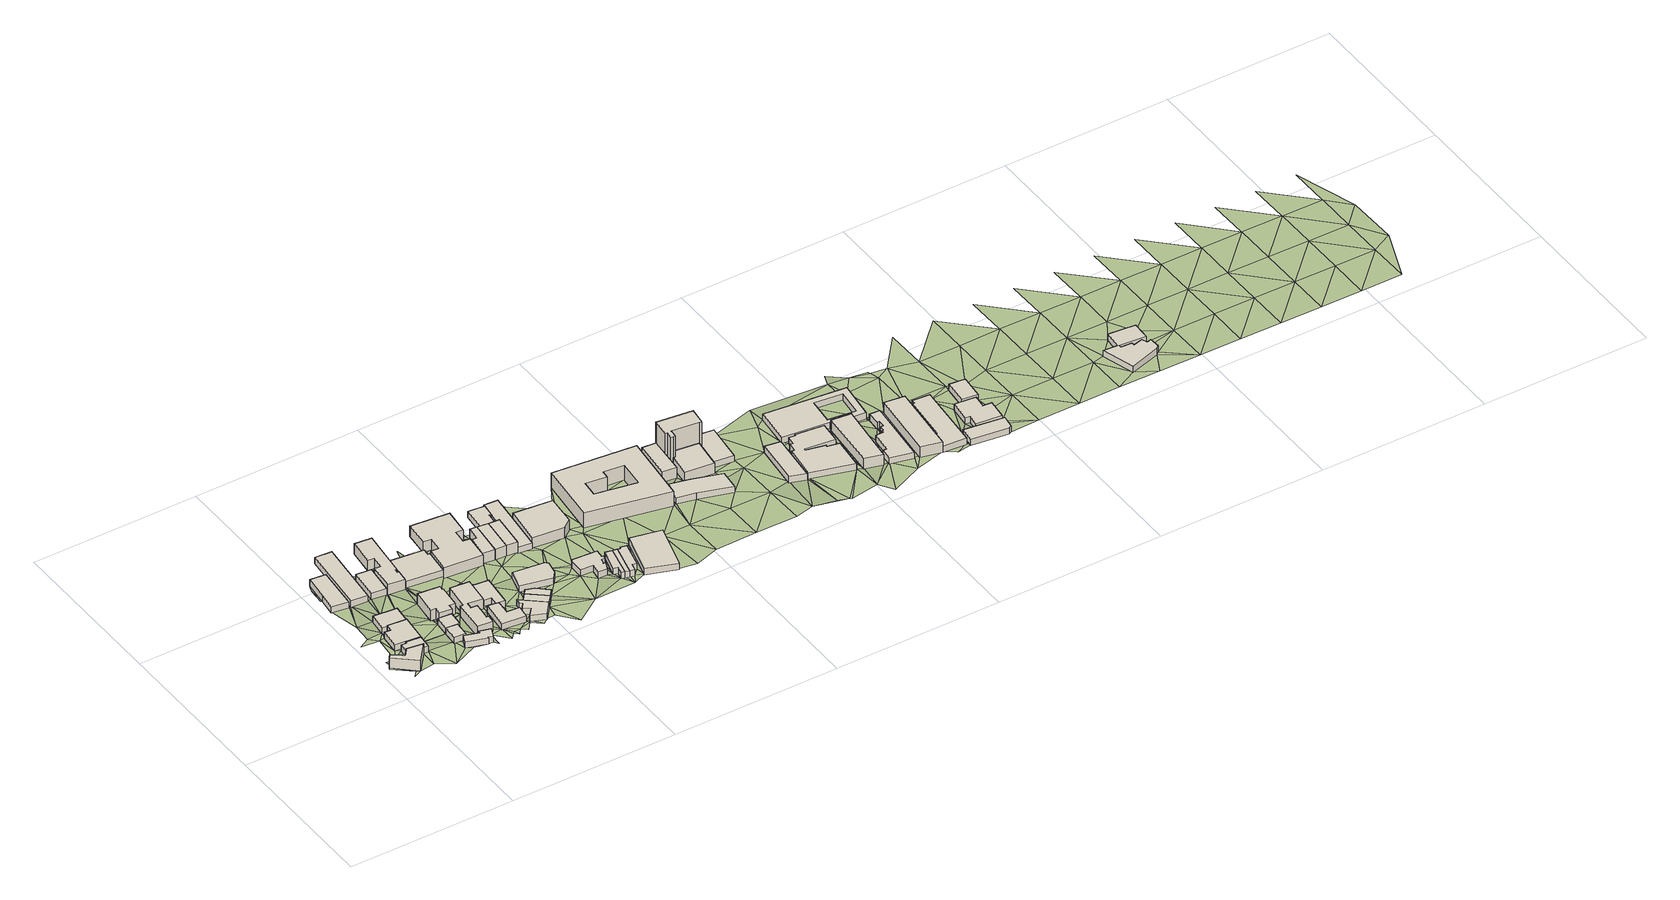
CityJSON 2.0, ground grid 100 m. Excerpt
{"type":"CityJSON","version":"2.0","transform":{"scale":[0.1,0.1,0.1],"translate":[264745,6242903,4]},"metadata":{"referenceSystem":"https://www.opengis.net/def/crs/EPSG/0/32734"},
"CityObjects":{
"building1":{"type":"Building","attributes":{"address":"2 Devon Street Woodstock Cape Town","building":"house","building:levels":2,"building_height":6.9,"plus_code":"4FRW3FC4+R3C","ground_height":9.77,"roof_height":16.67},"geometry":[{"type":"Solid","lod":"1","boundaries":[[[[0,1,2,3]],[[1,4,5,2]],[[4,6,7,5]],[[6,8,9,7]],[[8,10,11,9]],[[10,0,3,11]],[[3,2,5,7,9,11]],[[10,8,6,4,1,0]]]]}]},
"building2":{"type":"Building","attributes":{"address":"2B Devon Street Woodstock Cape Town","building":"house","building:levels":1,"building_height":4.1,"plus_code":"4FRW3FC4+V3H","ground_height":8.91,"roof_height":13.01},"geometry":[{"type":"Solid","lod":"1","boundaries":[[[[12,13,14,15]],[[13,16,17,14]],[[16,18,19,17]],[[18,20,21,19]],[[20,22,23,21]],[[22,12,15,23]],[[15,14,17,19,21,23]],[[22,20,18,16,13,12]]]]}]},
"building3":{"type":"Building","attributes":{"address":"2A Devon Street Woodstock Cape Town","building":"house","building:levels":1,"building_height":4.1,"plus_code":"4FRW3FC4+W39","ground_height":8.91,"roof_height":13.01},"geometry":[{"type":"Solid","lod":"1","boundaries":[[[[24,25,26,27]],[[25,28,29,26]],[[28,30,31,29]],[[30,32,33,31]],[[32,34,35,33]],[[34,24,27,35]],[[27,26,29,31,33,35]],[[34,32,30,28,25,24]]]]}]},
"building4":{"type":"Building","attributes":{"address":"Créma Design 317 Albert Road Woodstock Cape Town","building":"retail","building:levels":1,"building_height":4.1,"plus_code":"4FRW3FF4+43C","ground_height":6.64,"roof_height":10.74},"geometry":[{"type":"Solid","lod":"1","boundaries":[[[[36,37,38,39]],[[37,40,41,38]],[[40,42,43,41]],[[42,44,45,43]],[[44,36,39,45]],[[39,38,41,43,45]],[[44,42,40,37,36]]]]}]},
"building5":{"type":"Building","attributes":{"address":"294 Albert Road Woodstock Cape Town","building":"retail","building:levels":1,"building_height":4.1,"plus_code":"4FRW3FC4+X39","ground_height":8.18,"roof_height":12.28},"geometry":[{"type":"Solid","lod":"1","boundaries":[[[[46,47,48,49]],[[47,50,51,48]],[[50,52,53,51]],[[52,54,55,53]],[[54,46,49,55]],[[49,48,51,53,55]],[[54,52,50,47,46]]]]}]},
"building6":{"type":"Building","attributes":{"address":"325 Albert Road Woodstock Cape Town","building":"retail","building:levels":1,"building_height":4.1,"plus_code":"4FRW3FF4+43H","ground_height":6.71,"roof_height":10.81},"geometry":[{"type":"Solid","lod":"1","boundaries":[[[[56,57,58,59]],[[57,60,61,58]],[[60,62,63,61]],[[62,56,59,63]],[[59,58,61,63]],[[62,60,57,56]]]]}]},
"building7":{"type":"Building","attributes":{"address":"3 Devon Street Woodstock Cape Town","building":"house","building:levels":1,"building_height":4.1,"plus_code":"4FRW3FC4+V59","ground_height":8.95,"roof_height":13.05},"geometry":[{"type":"Solid","lod":"1","boundaries":[[[[64,65,66,67]],[[65,68,69,66]],[[68,70,71,69]],[[70,64,67,71]],[[67,66,69,71]],[[70,68,65,64]]]]}]},
"building8":{"type":"Building","attributes":{"address":"5 Devon Street Woodstock Cape Town","building":"house","building:levels":1,"building_height":4.1,"plus_code":"4FRW3FC4+R6F","ground_height":9.74,"roof_height":13.84},"geometry":[{"type":"Solid","lod":"1","boundaries":[[[[72,73,74,75]],[[73,76,77,74]],[[76,78,79,77]],[[78,80,81,79]],[[80,82,83,81]],[[82,84,85,83]],[[84,86,87,85]],[[86,72,75,87]],[[75,74,77,79,81,83,85,87]],[[86,84,82,80,78,76,73,72]]]]}]},
"building9":{"type":"Building","attributes":{"address":"1 Devon Street Woodstock Cape Town","building":"house","building:levels":1,"building_height":4.1,"plus_code":"4FRW3FC4+V6R","ground_height":8.95,"roof_height":13.05},"geometry":[{"type":"Solid","lod":"1","boundaries":[[[[65,64,67,66]],[[64,88,89,67]],[[88,90,91,89]],[[90,92,93,91]],[[92,65,66,93]],[[66,67,89,91,93]],[[92,90,88,64,65]]]]}]},
"building10":{"type":"Building","attributes":{"address":"327 Albert Road Woodstock Cape Town","building":"retail","building:levels":1,"building_height":4.1,"plus_code":"4FRW3FF4+34H","ground_height":7.43,"roof_height":11.53},"geometry":[{"type":"Solid","lod":"1","boundaries":[[[[94,95,96,97]],[[95,98,99,96]],[[98,100,101,99]],[[100,94,97,101]],[[97,96,99,101]],[[100,98,95,94]]]]}]},
"building11":{"type":"Building","attributes":{"address":"298 Albert Road Woodstock Cape Town","building":"retail","building:levels":2,"building_height":6.9,"plus_code":"4FRW3FC4+X63","ground_height":8.18,"roof_height":15.08},"geometry":[{"type":"Solid","lod":"1","boundaries":[[[[102,103,104,105]],[[103,106,107,104]],[[106,108,109,107]],[[108,110,111,109]],[[110,112,113,111]],[[112,114,115,113]],[[114,116,117,115]],[[116,118,119,117]],[[118,120,121,119]],[[120,102,105,121]],[[105,104,107,109,111,113,115,117,119,121]],[[120,118,116,114,112,110,108,106,103,102]]]]}]},
"building12":{"type":"Building","attributes":{"address":"331 Albert Road Woodstock Cape Town","building":"retail","building:levels":2,"building_height":6.9,"plus_code":"4FRW3FF4+455","ground_height":6.85,"roof_height":13.75},"geometry":[{"type":"Solid","lod":"1","boundaries":[[[[122,123,124,125]],[[123,126,127,124]],[[126,128,129,127]],[[128,130,131,129]],[[130,132,133,131]],[[132,134,135,133]],[[134,136,137,135]],[[136,138,139,137]],[[138,140,141,139]],[[140,142,143,141]],[[142,144,145,143]],[[144,122,125,145]],[[125,124,127,129,131,133,135,137,139,141,143,145]],[[144,142,140,138,136,134,132,130,128,126,123,122]]]]}]},
"building13":{"type":"Building","attributes":{"address":"302 Albert Road Woodstock Cape Town","building":"retail","building:levels":2,"building_height":6.9,"plus_code":"4FRW3FC4+V7R","ground_height":8.2,"roof_height":15.1},"geometry":[{"type":"Solid","lod":"1","boundaries":[[[[146,147,148,149]],[[147,150,151,148]],[[150,152,153,151]],[[152,154,155,153]],[[154,156,157,155]],[[156,158,159,157]],[[158,160,161,159]],[[160,162,163,161]],[[162,164,165,163]],[[164,166,167,165]],[[166,168,169,167]],[[168,146,149,169]],[[149,148,151,153,155,157,159,161,163,165,167,169]],[[168,166,164,162,160,158,156,154,152,150,147,146]]]]}]},
"building14":{"type":"Building","attributes":{"address":"World of Rustic Frames 335 Albert Road Woodstock Cape Town","building":"retail","building:levels":1,"building_height":4.1,"plus_code":"4FRW3FF4+376","ground_height":7.53,"roof_height":11.63},"geometry":[{"type":"Solid","lod":"1","boundaries":[[[[170,171,172,173]],[[171,174,175,172]],[[174,176,177,175]],[[176,178,179,177]],[[178,180,181,179]],[[180,182,183,181]],[[182,170,173,183]],[[173,172,175,177,179,181,183]],[[182,180,178,176,174,171,170]]]]}]},
"building15":{"type":"Building","attributes":{"address":"308 Albert Road Woodstock Cape Town","building":"industrial","building:levels":1,"building_height":4.1,"plus_code":"4FRW3FC4+V8F","ground_height":8.9,"roof_height":13},"geometry":[{"type":"Solid","lod":"1","boundaries":[[[[184,185,186,187]],[[185,188,189,186]],[[188,190,191,189]],[[190,192,193,191]],[[192,194,195,193]],[[194,184,187,195]],[[187,186,189,191,193,195]],[[194,192,190,188,185,184]]]]}]},
"building16":{"type":"Building","attributes":{"address":"306 Albert Road Woodstock Cape Town","building":"industrial","building:levels":1,"building_height":4.1,"plus_code":"4FRW3FC4+W8P","ground_height":8.2,"roof_height":12.3},"geometry":[{"type":"Solid","lod":"1","boundaries":[[[[196,197,198,199]],[[197,200,201,198]],[[200,202,203,201]],[[202,204,205,203]],[[204,206,207,205]],[[206,196,199,207]],[[199,198,201,203,205,207]],[[206,204,202,200,197,196]]]]}]},
"building17":{"type":"Building","attributes":{"address":"8 Greatmore Street Woodstock Cape Town","building":"house","building:levels":1,"building_height":4.1,"plus_code":"4FRW3FC4+R9X","ground_height":8.85,"roof_height":12.95},"geometry":[{"type":"Solid","lod":"1","boundaries":[[[[208,209,210,211]],[[209,212,213,210]],[[212,214,215,213]],[[214,216,217,215]],[[216,218,219,217]],[[218,220,221,219]],[[220,222,223,221]],[[222,224,225,223]],[[224,208,211,225]],[[211,210,213,215,217,219,221,223,225]],[[224,222,220,218,216,214,212,209,208]]]]}]},
"building18":{"type":"Building","attributes":{"address":"6A Greatmore Street Woodstock Cape Town","building":"house","building:levels":1,"building_height":4.1,"plus_code":"4FRW3FC4+VC2","ground_height":8.85,"roof_height":12.95},"geometry":[{"type":"Solid","lod":"1","boundaries":[[[[208,226,227,211]],[[226,228,229,227]],[[228,209,210,229]],[[209,208,211,210]],[[211,227,229,210]],[[209,228,226,208]]]]}]},
"building19":{"type":"Building","attributes":{"address":"6 Greatmore Street Woodstock Cape Town","building":"house","building:levels":1,"building_height":4.1,"plus_code":"4FRW3FC4+VCF","ground_height":8.85,"roof_height":12.95},"geometry":[{"type":"Solid","lod":"1","boundaries":[[[[228,226,227,229]],[[226,230,231,227]],[[230,232,233,231]],[[232,234,235,233]],[[234,228,229,235]],[[229,227,231,233,235]],[[234,232,230,226,228]]]]}]},
"building20":{"type":"Building","attributes":{"address":"349 Albert Road Woodstock Cape Town","building":"commercial","building:levels":2,"building_height":6.9,"plus_code":"4FRW3FF4+39J","ground_height":6.94,"roof_height":13.84},"geometry":[{"type":"Solid","lod":"1","boundaries":[[[[236,237,238,239]],[[237,240,241,238]],[[240,242,243,241]],[[242,244,245,243]],[[244,246,247,245]],[[246,248,249,247]],[[248,250,251,249]],[[250,252,253,251]],[[252,254,255,253]],[[254,256,257,255]],[[256,258,259,257]],[[258,260,261,259]],[[260,262,263,261]],[[262,264,265,263]],[[264,236,239,265]],[[239,238,241,243,245,247,249,251,253,255,257,259,261,263,265]],[[264,262,260,258,256,254,252,250,248,246,244,242,240,237,236]]]]}]},
"building21":{"type":"Building","attributes":{"address":"318 Albert Road Woodstock Cape Town","building":"retail","building:levels":1,"building_height":4.1,"plus_code":"4FRW3FC4+WF6","ground_height":8.24,"roof_height":12.34},"geometry":[{"type":"Solid","lod":"1","boundaries":[[[[266,267,268,269]],[[267,270,271,268]],[[270,272,273,271]],[[272,274,275,273]],[[274,276,277,275]],[[276,266,269,277]],[[269,268,271,273,275,277]],[[276,274,272,270,267,266]]]]}]},
"building22":{"type":"Building","attributes":{"address":"353 Albert Road Woodstock Cape Town","building":"retail","building:levels":2,"building_height":6.9,"plus_code":"4FRW3FF4+2CM","ground_height":7.63,"roof_height":14.53},"geometry":[{"type":"Solid","lod":"1","boundaries":[[[[278,279,280,281]],[[279,282,283,280]],[[282,284,285,283]],[[284,286,287,285]],[[286,288,289,287]],[[288,278,281,289]],[[281,280,283,285,287,289]],[[288,286,284,282,279,278]]]]}]},
"building23":{"type":"Building","attributes":{"address":"355 Albert Road Woodstock Cape Town","building":"retail","building:levels":2,"building_height":6.9,"plus_code":"4FRW3FF4+2CX","ground_height":7.63,"roof_height":14.53},"geometry":[{"type":"Solid","lod":"1","boundaries":[[[[278,290,291,281]],[[290,292,293,291]],[[292,279,280,293]],[[279,278,281,280]],[[281,291,293,280]],[[279,292,290,278]]]]}]},
"building24":{"type":"Building","attributes":{"address":"357 Albert Road Woodstock Cape Town","building":"retail","building:levels":2,"building_height":6.9,"plus_code":"4FRW3FF4+2FV","ground_height":7.63,"roof_height":14.53},"geometry":[{"type":"Solid","lod":"1","boundaries":[[[[290,294,295,291]],[[294,296,297,295]],[[296,292,293,297]],[[292,290,291,293]],[[291,295,297,293]],[[292,296,294,290]]]]}]},
"building25":{"type":"Building","attributes":{"address":"74 Bromwell Street Woodstock Cape Town","building":"house","building:levels":1,"building_height":4.1,"plus_code":"4FRW3FF4+4FP","ground_height":7.01,"roof_height":11.11},"geometry":[{"type":"Solid","lod":"1","boundaries":[[[[298,299,300,301]],[[299,302,303,300]],[[302,304,305,303]],[[304,306,307,305]],[[306,308,309,307]],[[308,298,301,309]],[[301,300,303,305,307,309]],[[308,306,304,302,299,298]]]]}]},
"building26":{"type":"Building","attributes":{"address":"78 Bromwell Street Woodstock Cape Town","building":"retail","building:levels":1,"building_height":4.1,"plus_code":"4FRW3FF4+2GR","ground_height":7.05,"roof_height":11.15},"geometry":[{"type":"Solid","lod":"1","boundaries":[[[[310,311,312,313]],[[311,314,315,312]],[[314,316,317,315]],[[316,318,301,317]],[[318,319,309,301]],[[319,320,321,309]],[[320,322,323,321]],[[322,310,313,323]],[[313,312,315,317,301,309,321,323]],[[322,320,319,318,316,314,311,310]]]]}]},
"building27":{"type":"Building","attributes":{"address":"326 Albert Road Woodstock Cape Town","building":"retail","building:levels":1,"building_height":4.1,"plus_code":"4FRW3FC4+VHP","ground_height":8.83,"roof_height":12.93},"geometry":[{"type":"Solid","lod":"1","boundaries":[[[[324,325,326,327]],[[325,328,329,326]],[[328,330,331,329]],[[330,332,333,331]],[[332,334,335,333]],[[334,336,337,335]],[[336,338,339,337]],[[338,340,341,339]],[[340,342,343,341]],[[342,344,345,343]],[[344,346,347,345]],[[346,348,349,347]],[[348,324,327,349]],[[327,326,329,331,333,335,337,339,341,343,345,347,349]],[[348,346,344,342,340,338,336,334,332,330,328,325,324]]]]}]},
"building28":{"type":"Building","attributes":{"address":"330 Albert Road Woodstock Cape Town","building":"retail","building:levels":1,"building_height":4.1,"plus_code":"4FRW3FC4+VJG","ground_height":8.88,"roof_height":12.98},"geometry":[{"type":"Solid","lod":"1","boundaries":[[[[350,351,352,353]],[[351,354,355,352]],[[354,356,357,355]],[[356,358,359,357]],[[358,360,361,359]],[[360,350,353,361]],[[353,352,355,357,359,361]],[[360,358,356,354,351,350]]]]}]},
"building29":{"type":"Building","attributes":{"address":"Klose Distributors 369 Albert Road Woodstock Cape Town","building":"retail","building:levels":2,"building_height":6.9,"plus_code":"4FRW3FF4+2HW","ground_height":7.67,"roof_height":14.57},"geometry":[{"type":"Solid","lod":"1","boundaries":[[[[362,363,364,365]],[[363,366,367,364]],[[366,368,369,367]],[[368,370,371,369]],[[370,362,365,371]],[[365,364,367,369,371]],[[370,368,366,363,362]]]]}]},
"building30":{"type":"Building","attributes":{"address":"332 Albert Road Woodstock Cape Town","building":"retail","building:levels":1,"building_height":4.1,"plus_code":"4FRW3FC4+VJ5","ground_height":8.88,"roof_height":12.98},"geometry":[{"type":"Solid","lod":"1","boundaries":[[[[350,360,361,353]],[[360,372,373,361]],[[372,374,375,373]],[[374,350,353,375]],[[353,361,373,375]],[[374,372,360,350]]]]}]},
"building31":{"type":"Building","attributes":{"address":"334 Albert Road Woodstock Cape Town","building":"retail","building:levels":1,"building_height":4.1,"plus_code":"4FRW3FC4+VM6","ground_height":8.88,"roof_height":12.98},"geometry":[{"type":"Solid","lod":"1","boundaries":[[[[374,372,373,375]],[[372,376,377,373]],[[376,378,379,377]],[[378,380,381,379]],[[380,382,383,381]],[[382,384,385,383]],[[384,386,387,385]],[[386,374,375,387]],[[375,373,377,379,381,383,385,387]],[[386,384,382,380,378,376,372,374]]]]}]},
"building32":{"type":"Building","attributes":{"address":"336 Albert Road Woodstock Cape Town","building":"office","building:levels":1,"building:use":"office","building_height":4.1,"plus_code":"4FRW3FC4+VP3","ground_height":8.8,"roof_height":12.9},"geometry":[{"type":"Solid","lod":"1","boundaries":[[[[388,389,390,391]],[[389,392,393,390]],[[392,394,395,393]],[[394,388,391,395]],[[391,390,393,395]],[[394,392,389,388]]]]}]},
"building33":{"type":"Building","attributes":{"address":"375 Albert Road 7915 Cape Town","building":"commercial","building:levels":3,"building_height":9.7,"plus_code":"4FRW3FF4+2VR","ground_height":7.21,"roof_height":16.91},"geometry":[{"type":"Solid","lod":"1","boundaries":[[[[396,397,398,399]],[[397,400,401,398]],[[400,402,403,401]],[[402,396,399,403]],[[404,405,406,407]],[[405,408,409,406]],[[408,410,411,409]],[[410,412,413,411]],[[412,414,415,413]],[[414,404,407,415]],[[399,398,401,403],[407,406,409,411,413,415]],[[402,400,397,396],[414,412,410,408,405,404]]]]}]},
"building34":{"type":"Building","attributes":{"address":"Albert Road Woodstock 7915 Cape Town","building":"retail","building:levels":1,"building_height":4.1,"plus_code":"4FRW3FC4+XW9","ground_height":8.16,"roof_height":12.26},"geometry":[{"type":"Solid","lod":"1","boundaries":[[[[416,417,418,419]],[[417,420,421,418]],[[420,422,423,421]],[[422,424,425,423]],[[424,426,427,425]],[[426,428,429,427]],[[428,430,431,429]],[[430,416,419,431]],[[419,418,421,423,425,427,429,431]],[[430,428,426,424,422,420,417,416]]]]}]},
"building35":{"type":"Building","attributes":{"address":"375 Albert Road Woodstock 7915 Cape Town","building":"retail","building:levels":2,"building_height":6.9,"plus_code":"4FRW3FF4+2WR","ground_height":7.43,"roof_height":14.33},"geometry":[{"type":"Solid","lod":"1","boundaries":[[[[432,433,434,435]],[[433,436,437,434]],[[436,438,439,437]],[[438,440,441,439]],[[440,432,435,441]],[[435,434,437,439,441]],[[440,438,436,433,432]]]]}]},
"building36":{"type":"Building","attributes":{"address":"Albert Road Woodstock 7915","building":"yes","building:levels":2,"building_height":6.9,"plus_code":"4FRW3FF4+2XF","ground_height":7.43,"roof_height":14.33},"geometry":[{"type":"Solid","lod":"1","boundaries":[[[[442,443,444,445]],[[443,446,447,444]],[[446,448,449,447]],[[448,450,451,449]],[[450,452,453,451]],[[452,442,445,453]],[[445,444,447,449,451,453]],[[452,450,448,446,443,442]]]]}]},
"building37":{"type":"Building","attributes":{"address":"375 Albert Road Woodstock 7915 Cape Town","building":"retail","building:levels":7,"building_height":20.9,"plus_code":"4FRW3FF4+3XP","ground_height":7.14,"roof_height":28.04},"geometry":[{"type":"Solid","lod":"1","boundaries":[[[[454,455,456,457]],[[455,458,459,456]],[[458,460,461,459]],[[460,462,463,461]],[[462,464,465,463]],[[464,466,467,465]],[[466,468,469,467]],[[468,470,471,469]],[[470,472,473,471]],[[472,454,457,473]],[[457,456,459,461,463,465,467,469,471,473]],[[472,470,468,466,464,462,460,458,455,454]]]]}]},
"building38":{"type":"Building","attributes":{"address":"Albert Road Woodstock 7915 Cape Town","building":"retail","building:levels":1,"building_height":4.1,"plus_code":"4FRW3FF5+22Q","ground_height":7.14,"roof_height":11.24},"geometry":[{"type":"Solid","lod":"1","boundaries":[[[[454,472,474,475]],[[472,476,477,474]],[[476,478,479,477]],[[478,480,481,479]],[[480,454,475,481]],[[475,474,477,479,481]],[[480,478,476,472,454]]]]}]},
"building39":{"type":"Building","attributes":{"address":"375 Albert Road Woodstock 7915 Cape Town","building":"retail","building:levels":1,"building_height":4.1,"plus_code":"4FRW3FC5+W5R","ground_height":7.58,"roof_height":11.68},"geometry":[{"type":"Solid","lod":"1","boundaries":[[[[482,483,484,485]],[[483,486,487,484]],[[486,488,489,487]],[[488,482,485,489]],[[485,484,487,489]],[[488,486,483,482]]]]}]},
"building40":{"type":"Building","attributes":{"address":"399 Albert Road Woodstock Cape Town","building":"retail","building:levels":1,"building_height":4.1,"plus_code":"4FRW3FC5+W64","ground_height":7.58,"roof_height":11.68},"geometry":[{"type":"Solid","lod":"1","boundaries":[[[[490,491,492,493]],[[491,494,495,492]],[[494,496,497,495]],[[496,498,499,497]],[[498,500,501,499]],[[500,502,503,501]],[[502,504,505,503]],[[504,506,507,505]],[[506,508,509,507]],[[508,510,511,509]],[[510,512,513,511]],[[512,514,515,513]],[[514,516,517,515]],[[516,518,519,517]],[[518,520,521,519]],[[520,490,493,521]],[[493,492,495,497,499,501,503,505,507,509,511,513,515,517,519,521]],[[520,518,516,514,512,510,508,506,504,502,500,498,496,494,491,490]]]]}]},
"building41":{"type":"Building","attributes":{"address":"40 Albert Road Woodstock Cape Town","building":"retail","building:levels":2,"building_height":6.9,"plus_code":"4FRW3FC5+W83","ground_height":7.57,"roof_height":14.47},"geometry":[{"type":"Solid","lod":"1","boundaries":[[[[522,523,524,525]],[[523,526,527,524]],[[526,528,529,527]],[[528,522,525,529]],[[525,524,527,529]],[[528,526,523,522]]]]}]},
"building42":{"type":"Building","attributes":{"address":"The Neighbourgoods Market Woodstock Cape Town","building":"retail","building:levels":1,"amenity":"marketplace","building_height":4.1,"plus_code":"4FRW3FF5+27C","ground_height":7.01,"roof_height":11.11},"geometry":[{"type":"Solid","lod":"1","boundaries":[[[[530,531,532,533]],[[531,534,535,532]],[[534,536,537,535]],[[536,538,539,537]],[[538,540,541,539]],[[540,530,533,541]],[[542,543,544,545]],[[543,546,547,544]],[[546,548,549,547]],[[548,542,545,549]],[[533,532,535,537,539,541],[545,544,547,549]],[[540,538,536,534,531,530],[548,546,543,542]]]]}]},
"building43":{"type":"Building","attributes":{"address":"411 Albert Road Woodstock Cape Town","building":"retail","building:levels":1,"building_height":4.1,"plus_code":"4FRW3FC5+V9H","ground_height":7.57,"roof_height":11.67},"geometry":[{"type":"Solid","lod":"1","boundaries":[[[[550,551,552,553]],[[551,554,555,552]],[[554,556,557,555]],[[556,558,559,557]],[[558,560,561,559]],[[560,562,563,561]],[[562,564,565,563]],[[564,566,567,565]],[[566,568,569,567]],[[568,570,571,569]],[[570,572,573,571]],[[572,574,575,573]],[[574,576,577,575]],[[576,550,553,577]],[[553,552,555,557,559,561,563,565,567,569,571,573,575,577]],[[576,574,572,570,568,566,564,562,560,558,556,554,551,550]]]]}]},
"building44":{"type":"Building","attributes":{"address":"415 Albert Road Woodstock Cape Town","building":"commercial","building:levels":2,"building_height":6.9,"plus_code":"4FRW3FC5+WF2","ground_height":7.57,"roof_height":14.47},"geometry":[{"type":"Solid","lod":"1","boundaries":[[[[578,579,580,581]],[[579,582,583,580]],[[582,584,585,583]],[[584,586,587,585]],[[586,578,581,587]],[[581,580,583,585,587]],[[586,584,582,579,578]]]]}]},
"building45":{"type":"Building","attributes":{"address":"419 Albert Road Woodstock Cape Town","building":"commercial","building:levels":1,"building_height":4.1,"plus_code":"4FRW3FC5+VGV","ground_height":7.59,"roof_height":11.69},"geometry":[{"type":"Solid","lod":"1","boundaries":[[[[579,578,588,589]],[[578,590,591,588]],[[590,592,593,591]],[[592,594,595,593]],[[594,596,597,595]],[[596,598,599,597]],[[598,600,601,599]],[[600,579,589,601]],[[589,588,591,593,595,597,599,601]],[[600,598,596,594,592,590,578,579]]]]}]},
"building46":{"type":"Building","attributes":{"address":"421 Albert Road Woodstock Cape Town","building":"retail","building:levels":1,"building_height":4.1,"plus_code":"4FRW3FC5+QHW","ground_height":8.05,"roof_height":12.15},"geometry":[{"type":"Solid","lod":"1","boundaries":[[[[602,603,604,605]],[[603,606,607,604]],[[606,608,609,607]],[[608,610,611,609]],[[610,602,605,611]],[[605,604,607,609,611]],[[610,608,606,603,602]]]]}]},
"building47":{"type":"Building","attributes":{"address":"8 Stowe Street Woodstock Cape Town","building":"manufacture","building:levels":1,"building_height":4.1,"plus_code":"4FRW3FC5+VJ2","ground_height":7.73,"roof_height":11.83},"geometry":[{"type":"Solid","lod":"1","boundaries":[[[[612,613,614,615]],[[613,616,617,614]],[[616,618,619,617]],[[618,620,621,619]],[[620,622,623,621]],[[622,624,625,623]],[[624,626,627,625]],[[626,612,615,627]],[[615,614,617,619,621,623,625,627]],[[626,624,622,620,618,616,613,612]]]]}]},
"building48":{"type":"Building","attributes":{"address":"2 Stowe Street Woodstock Cape Town","building":"yes","building:levels":1,"building_height":4.1,"plus_code":"4FRW3FC5+WJF","ground_height":7.4,"roof_height":11.5},"geometry":[{"type":"Solid","lod":"1","boundaries":[[[[628,629,630,631]],[[629,632,633,630]],[[632,634,635,633]],[[634,628,631,635]],[[631,630,633,635]],[[634,632,629,628]]]]}]},
"building49":{"type":"Building","attributes":{"address":"5 Voortrekker Road Salt River Cape Town","building":"retail","building:levels":1,"building_height":4.1,"plus_code":"4FRW3FC5+VX5","ground_height":7,"roof_height":11.1},"geometry":[{"type":"Solid","lod":"1","boundaries":[[[[636,637,638,639]],[[637,640,641,638]],[[640,642,643,641]],[[642,644,645,643]],[[644,646,647,645]],[[646,648,649,647]],[[648,650,651,649]],[[650,652,653,651]],[[652,654,655,653]],[[654,656,657,655]],[[656,658,659,657]],[[658,660,661,659]],[[660,662,663,661]],[[662,664,665,663]],[[664,636,639,665]],[[639,638,641,643,645,647,649,651,653,655,657,659,661,663,665]],[[664,662,660,658,656,654,652,650,648,646,644,642,640,637,636]]]]}]},
"terrain1":{"type":"TINRelief","geometry":[{"type":"CompositeSurface","lod":"1","boundaries":[[[10,666,667]],[[668,669,8]],[[10,667,0]],[[8,6,668]],[[0,667,670]],[[668,6,4]],[[671,672,673]],[[4,674,668]],[[672,668,32]],[[18,668,674]],[[32,668,18]],[[4,1,674]],[[672,32,30]],[[1,0,675]],[[673,672,676]],[[32,18,13]],[[676,677,673]],[[13,18,16]],[[30,676,672]],[[678,674,1]],[[13,34,32]],[[676,30,28]],[[675,678,1]],[[676,52,677]],[[679,677,680]],[[28,25,676]],[[675,681,678]],[[682,683,684]],[[677,52,685]],[[680,677,685]],[[13,12,34]],[[682,44,683]],[[685,52,686]],[[681,687,678]],[[687,12,678]],[[680,685,688]],[[50,686,52]],[[34,12,65]],[[685,686,689]],[[687,681,690]],[[690,681,691]],[[24,34,92]],[[687,65,12]],[[95,689,686]],[[92,34,65]],[[50,24,692]],[[693,686,50]],[[687,690,694]],[[686,693,95]],[[95,94,689]],[[692,24,92]],[[687,694,695]],[[691,696,690]],[[697,689,94]],[[50,698,693]],[[692,103,50]],[[694,699,695]],[[92,700,692]],[[698,50,103]],[[697,60,689]],[[700,701,692]],[[88,64,695]],[[699,702,695]],[[92,90,700]],[[88,695,703]],[[695,702,703]],[[696,704,705]],[[94,706,697]],[[707,693,698]],[[708,700,90]],[[80,703,702]],[[709,693,707]],[[698,103,710]],[[94,709,706]],[[711,88,703]],[[704,712,80]],[[88,711,90]],[[708,90,711]],[[710,103,713]],[[703,80,714]],[[715,716,708]],[[707,717,709]],[[715,708,711]],[[102,713,103]],[[718,706,709]],[[182,710,713]],[[718,709,717]],[[706,718,719]],[[720,715,711]],[[710,182,721]],[[722,714,80]],[[722,80,723]],[[182,713,102]],[[724,725,726]],[[726,725,721]],[[727,721,182]],[[728,714,722]],[[720,147,715]],[[726,721,727]],[[729,728,730]],[[723,731,722]],[[732,733,730]],[[715,147,118]],[[727,182,180]],[[118,102,120]],[[734,722,731]],[[118,147,102]],[[190,728,722]],[[726,727,735]],[[734,731,736]],[[190,730,728]],[[732,730,737]],[[734,738,722]],[[180,735,727]],[[738,734,736]],[[102,739,182]],[[737,730,190]],[[180,740,735]],[[738,741,722]],[[742,740,180]],[[102,147,743]],[[737,190,744]],[[745,742,180]],[[746,737,744]],[[739,747,182]],[[748,744,190]],[[738,749,750]],[[748,190,188]],[[737,746,146]],[[180,751,745]],[[746,744,752]],[[750,741,738]],[[739,102,743]],[[146,743,147]],[[744,748,752]],[[146,746,197]],[[753,188,185]],[[748,188,753]],[[180,754,751]],[[741,750,755]],[[745,751,756]],[[214,753,185]],[[214,185,757]],[[743,146,197]],[[758,755,750]],[[759,757,741]],[[760,741,755]],[[760,759,741]],[[757,759,216]],[[758,761,755]],[[757,216,214]],[[196,743,197]],[[753,214,212]],[[762,751,754]],[[763,764,754]],[[762,754,765]],[[212,766,753]],[[767,768,764]],[[754,764,768]],[[743,769,739]],[[228,212,209]],[[770,765,754]],[[753,766,196]],[[768,767,771]],[[772,754,768]],[[770,754,772]],[[769,743,196]],[[212,228,766]],[[761,773,774]],[[771,772,768]],[[234,766,228]],[[775,774,773]],[[196,766,266]],[[766,234,776]],[[776,234,232]],[[266,777,196]],[[769,196,777]],[[778,766,776]],[[774,775,779]],[[776,232,778]],[[774,779,780]],[[781,769,782]],[[778,232,230]],[[777,782,769]],[[783,784,785]],[[230,780,779]],[[785,286,284]],[[786,783,785]],[[787,777,266]],[[777,788,782]],[[785,284,282]],[[282,786,785]],[[282,789,786]],[[786,789,790]],[[778,230,330]],[[777,791,788]],[[789,282,792]],[[789,793,790]],[[779,330,230]],[[777,787,791]],[[792,282,279]],[[794,778,795]],[[279,796,792]],[[794,795,797]],[[330,795,778]],[[279,292,796]],[[787,797,798]],[[791,787,798]],[[328,797,795]],[[330,779,334]],[[799,796,292]],[[795,330,328]],[[797,328,325]],[[791,798,800]],[[797,325,798]],[[292,801,799]],[[779,802,334]],[[330,334,332]],[[803,799,801]],[[804,802,779]],[[803,805,799]],[[334,802,806]],[[807,800,798]],[[325,807,798]],[[802,808,806]],[[809,806,808]],[[808,802,810]],[[809,811,812]],[[804,813,802]],[[814,809,808]],[[815,807,325]],[[809,814,811]],[[804,816,813]],[[808,351,814]],[[816,804,817]],[[814,351,818]],[[351,819,818]],[[815,819,351]],[[820,817,804]],[[815,351,350]],[[821,822,817]],[[314,362,823]],[[817,820,821]],[[824,807,815]],[[815,350,384]],[[824,815,384]],[[825,807,824]],[[384,350,374]],[[374,386,384]],[[821,820,389]],[[826,825,824]],[[389,382,821]],[[384,389,824]],[[825,826,827]],[[823,825,827]],[[389,384,382]],[[824,828,826]],[[826,397,827]],[[827,397,823]],[[824,389,828]],[[829,830,388]],[[389,388,828]],[[830,831,388]],[[832,826,828]],[[833,834,835]],[[828,388,832]],[[834,833,836]],[[831,837,388]],[[832,388,837]],[[838,839,834]],[[836,838,834]],[[840,837,831]],[[841,832,837]],[[428,841,837]],[[842,832,841]],[[837,840,843]],[[843,428,837]],[[842,844,845]],[[842,846,832]],[[847,842,845]],[[842,847,846]],[[438,847,845]],[[845,417,848]],[[438,845,848]],[[849,846,847]],[[850,428,843]],[[438,848,448]],[[851,843,840]],[[440,438,852]],[[852,438,448]],[[853,440,852]],[[417,854,848]],[[851,840,855]],[[843,851,850]],[[417,416,854]],[[856,416,850]],[[854,857,442]],[[854,416,856]],[[850,851,856]],[[855,858,851]],[[859,857,854]],[[857,472,442]],[[454,860,432]],[[854,856,859]],[[861,851,858]],[[856,851,861]],[[858,862,861]],[[856,483,859]],[[863,454,480]],[[858,864,862]],[[864,858,865]],[[856,861,483]],[[483,480,859]],[[866,862,864]],[[865,866,864]],[[866,518,862]],[[867,480,483]],[[862,518,482]],[[865,868,866]],[[868,865,869]],[[482,870,483]],[[516,514,518]],[[518,514,482]],[[483,870,867]],[[480,867,871]],[[482,514,510]],[[482,510,870]],[[868,869,872]],[[510,514,512]],[[870,510,506]],[[496,500,498]],[[867,870,530]],[[506,510,508]],[[871,867,530]],[[868,872,873]],[[502,500,496]],[[873,874,868]],[[875,870,506]],[[496,494,876]],[[872,877,878]],[[874,876,868]],[[879,873,872]],[[873,876,874]],[[502,496,876]],[[878,879,872]],[[876,873,526]],[[504,875,506]],[[526,502,876]],[[878,877,880]],[[504,502,526]],[[879,878,881]],[[526,875,504]],[[871,530,882]],[[883,875,526]],[[879,881,523]],[[526,523,883]],[[884,881,885]],[[878,880,886]],[[884,523,881]],[[880,887,886]],[[888,889,890]],[[891,883,523]],[[892,884,893]],[[523,884,556]],[[884,892,894]],[[530,895,882]],[[896,895,530]],[[556,884,894]],[[897,887,880]],[[898,894,892]],[[523,556,554]],[[894,899,556]],[[886,887,551]],[[554,900,523]],[[891,523,900]],[[888,890,901]],[[899,558,556]],[[891,900,554]],[[891,554,551]],[[584,551,887]],[[891,551,584]],[[584,896,891]],[[896,882,895]],[[902,897,903]],[[904,882,896]],[[598,905,906]],[[904,907,882]],[[902,903,908]],[[584,909,896]],[[582,905,598]],[[910,584,582]],[[908,911,902]],[[904,896,909]],[[909,584,910]],[[598,594,582]],[[598,596,594]],[[582,594,910]],[[902,911,592]],[[592,910,594]],[[911,912,620]],[[913,914,904]],[[909,913,904]],[[620,618,911]],[[911,618,592]],[[912,622,620]],[[915,909,910]],[[912,911,608]],[[913,909,915]],[[592,916,910]],[[592,618,917]],[[910,916,915]],[[918,912,608]],[[628,592,917]],[[917,618,616]],[[628,916,592]],[[917,616,919]],[[616,613,612]],[[606,920,608]],[[915,916,921]],[[918,608,920]],[[612,919,616]],[[628,634,916]],[[921,922,915]],[[612,918,923]],[[921,916,634]],[[919,612,923]],[[920,923,918]],[[634,919,923]],[[924,921,634]],[[923,925,634]],[[923,920,926]],[[924,634,925]],[[927,921,924]],[[928,925,923]],[[926,928,923]],[[925,929,924]],[[928,930,925]],[[924,929,927]],[[925,930,929]],[[931,928,926]],[[931,926,932]],[[930,928,933]],[[933,928,931]],[[934,929,930]],[[931,932,935]],[[929,934,936]],[[930,933,934]],[[931,937,933]],[[935,937,931]],[[935,932,938]],[[937,662,933]],[[662,937,664]],[[938,640,935]],[[654,652,656]],[[662,939,933]],[[934,933,940]],[[656,652,658]],[[648,652,650]],[[940,941,934]],[[933,939,940]],[[658,652,648]],[[938,942,640]],[[662,660,939]],[[646,658,648]],[[658,646,644]],[[942,642,640]],[[644,642,943]],[[943,658,644]],[[660,658,943]],[[942,943,642]],[[944,939,660]],[[939,945,940]],[[944,660,943]],[[940,945,946]],[[939,944,945]],[[943,942,947]],[[948,947,942]],[[943,949,944]],[[949,943,947]],[[944,950,945]],[[951,945,950]],[[944,949,950]],[[952,947,948]],[[949,947,952]],[[952,948,953]],[[950,949,954]],[[952,955,949]],[[956,950,954]],[[949,955,954]],[[952,953,957]],[[957,955,952]],[[957,953,958]],[[954,955,959]],[[957,960,955]],[[954,959,961]],[[955,960,959]],[[962,957,958]],[[962,958,963]],[[960,957,964]],[[957,962,964]],[[960,965,959]],[[965,966,959]],[[960,964,965]],[[962,963,967]],[[962,967,964]],[[967,963,968]],[[964,969,965]],[[964,967,969]],[[965,970,971]],[[968,972,967]],[[970,965,969]],[[967,972,969]],[[973,969,972]],[[970,969,973]],[[973,974,970]]]}]}
},
"vertices":[
[154,105,58],[242,213,58],[242,213,127],[154,105,127],[145,227,58],[145,227,127],[111,185,58],[111,185,127],[46,232,58],[46,232,127],[30,212,58],[30,212,127],
[286,305,49],[197,315,49],[197,315,90],[286,305,90],[196,304,49],[196,304,90],[164,307,49],[164,307,90],[156,235,49],[156,235,90],[277,222,49],[277,222,90],
[305,469,49],[192,481,49],[192,481,90],[305,469,90],[187,438,49],[187,438,90],[149,442,49],[149,442,90],[137,325,49],[137,325,90],[288,309,49],[288,309,90],
[61,892,26],[49,791,26],[49,791,67],[61,892,67],[147,777,26],[147,777,67],[172,1031,26],[172,1031,67],[78,1041,26],[78,1041,67],
[192,481,42],[305,469,42],[305,469,83],[192,481,83],[317,579,42],[317,579,83],[176,594,42],[176,594,83],[164,485,42],[164,485,83],
[158,775,27],[258,765,27],[258,765,68],[158,775,68],[300,1170,27],[300,1170,68],[200,1180,27],[200,1180,68],
[503,292,49],[435,299,49],[435,299,90],[503,292,90],[429,209,49],[429,209,90],[497,204,49],[497,204,90],
[451,137,57],[569,99,57],[569,99,98],[451,137,98],[572,106,57],[572,106,98],[596,98,57],[596,98,98],[624,156,57],[624,156,98],[558,175,57],[558,175,98],[555,161,57],[555,161,98],[471,188,57],[471,188,98],
[516,291,49],[516,291,90],[524,380,49],[524,380,90],[443,387,49],[443,387,90],
[297,938,34],[277,763,34],[277,763,75],[297,938,75],[366,753,34],[366,753,75],[386,928,34],[386,928,75],
[582,580,42],[450,594,42],[450,594,111],[582,580,111],[434,440,42],[434,440,111],[464,437,42],[464,437,111],[460,397,42],[460,397,111],[534,390,42],[534,390,111],[537,423,42],[537,423,111],[572,419,42],[572,419,111],[586,554,42],[586,554,111],[580,554,42],[580,554,111],
[372,753,29],[472,741,29],[472,741,98],[372,753,98],[480,812,29],[480,812,98],[470,813,29],[470,813,98],[473,834,29],[473,834,98],[482,833,29],[482,833,98],[514,1120,29],[514,1120,98],[413,1131,29],[413,1131,98],[396,977,29],[396,977,98],[434,973,29],[434,973,98],[425,900,29],[425,900,98],[389,904,29],[389,904,98],
[732,530,42],[618,542,42],[618,542,111],[732,530,111],[601,386,42],[601,386,111],[583,388,42],[583,388,111],[562,198,42],[562,198,111],[654,188,42],[654,188,111],[660,238,42],[660,238,111],[647,239,42],[647,239,111],[658,342,42],[658,342,111],[620,346,42],[620,346,111],[624,382,42],[624,382,111],[714,372,42],[714,372,111],
[694,720,35],[710,865,35],[710,865,76],[694,720,76],[711,873,35],[711,873,76],[698,874,35],[698,874,76],[702,914,35],[702,914,76],[504,936,35],[504,936,76],[482,744,35],[482,744,76],
[848,232,49],[772,239,49],[772,239,90],[848,232,90],[779,325,49],[779,325,90],[714,335,49],[714,335,90],[695,168,49],[695,168,90],[838,154,49],[838,154,90],
[840,515,42],[742,526,42],[742,526,83],[840,515,83],[727,389,42],[727,389,83],[770,384,42],[770,384,83],[764,332,42],[764,332,83],[820,326,42],[820,326,83],
[1002,187,49],[896,274,49],[896,274,89],[1002,187,89],[870,296,49],[870,296,89],[866,262,49],[866,262,89],[878,251,49],[878,251,89],[857,221,49],[857,221,89],[891,191,49],[891,191,89],[855,149,49],[855,149,89],[939,112,49],[939,112,89],
[1036,227,49],[1036,227,89],[929,314,49],[929,314,89],
[1065,265,49],[1065,265,89],[1001,323,49],[1001,323,89],[950,340,49],[950,340,89],
[922,694,29],[935,821,29],[935,821,98],[922,694,98],[937,839,29],[937,839,98],[896,843,29],[896,843,98],[904,923,29],[904,923,98],[947,919,29],[947,919,98],[963,1073,29],[963,1073,98],[734,1096,29],[734,1096,98],[718,946,29],[718,946,98],[765,942,29],[765,942,98],[757,860,29],[757,860,98],[710,865,29],[710,865,98],[694,720,29],[694,720,98],[692,710,29],[692,710,98],[921,687,29],[921,687,98],
[977,503,42],[947,388,42],[947,388,83],[977,503,83],[1131,345,42],[1131,345,83],[1163,383,42],[1163,383,83],[1178,463,42],[1178,463,83],[1165,479,42],[1165,479,83],
[991,685,36],[1015,894,36],[1015,894,105],[991,685,105],[973,899,36],[973,899,105],[965,818,36],[965,818,105],[935,821,36],[935,821,105],[922,694,36],[922,694,105],
[1058,680,36],[1058,680,105],[1080,886,36],[1080,886,105],
[1123,672,36],[1123,672,105],[1145,879,36],[1145,879,105],
[1166,1052,30],[1069,1062,30],[1069,1062,71],[1166,1052,71],[1054,922,30],[1054,922,71],[1138,914,30],[1138,914,71],[1145,976,30],[1145,976,71],[1157,975,30],[1157,975,71],
[1205,660,31],[1231,886,31],[1231,886,71],[1205,660,71],[1249,1054,31],[1249,1054,71],[1167,1062,31],[1167,1062,71],[1166,1052,31],[1157,975,31],[1145,879,31],[1145,879,71],[1123,672,31],[1123,672,71],
[1438,405,48],[1293,415,48],[1293,415,89],[1438,405,89],[1280,404,48],[1280,404,89],[1278,320,48],[1278,320,89],[1356,316,48],[1356,316,89],[1348,254,48],[1348,254,89],[1402,251,48],[1402,251,89],[1421,300,48],[1421,300,89],[1409,301,48],[1409,301,89],[1419,331,48],[1419,331,89],[1437,331,48],[1437,331,89],[1443,353,48],[1443,353,89],[1433,354,48],[1433,354,89],
[1505,364,49],[1466,373,49],[1466,373,90],[1505,364,90],[1428,236,49],[1428,236,90],[1455,228,49],[1455,228,90],[1444,186,49],[1444,186,90],[1464,181,49],[1464,181,90],
[1231,886,37],[1205,660,37],[1205,660,106],[1231,886,106],[1392,638,37],[1392,638,106],[1446,679,37],[1446,679,106],[1463,862,37],[1463,862,106],
[1488,174,49],[1488,174,90],[1533,359,49],[1533,359,90],
[1517,167,49],[1517,167,90],[1527,210,49],[1527,210,90],[1553,204,49],[1553,204,90],[1590,357,49],[1590,357,90],[1555,365,49],[1555,365,90],[1552,354,49],[1552,354,90],
[1818,365,48],[1633,405,48],[1633,405,89],[1818,365,89],[1562,148,48],[1562,148,89],[1738,85,48],[1738,85,89],
[2058,980,32],[1564,1032,32],[1564,1032,129],[2058,980,129],[1523,662,32],[1523,662,129],[2010,558,32],[2010,558,129],[1793,890,32],[1915,877,32],[1915,877,129],[1793,890,129],[1897,720,32],[1897,720,129],[1653,767,32],[1653,767,129],[1664,861,32],[1664,861,129],[1787,845,32],[1787,845,129],
[2342,589,42],[2172,643,42],[2172,643,83],[2342,589,83],[2055,672,42],[2055,672,83],[2051,656,42],[2051,656,83],[2031,661,42],[2031,661,83],[2025,554,42],[2025,554,83],[2131,530,42],[2131,530,83],[2329,469,42],[2329,469,83],
[2171,971,34],[2088,978,34],[2088,978,103],[2171,971,103],[2067,750,34],[2067,750,103],[2150,742,34],[2150,742,103],[2162,867,34],[2162,867,103],
[2356,847,34],[2198,866,34],[2198,866,103],[2356,847,103],[2192,819,34],[2192,819,103],[2179,820,34],[2179,820,103],[2163,686,34],[2163,686,103],[2333,665,34],[2333,665,103],
[2384,945,31],[2171,971,31],[2171,971,240],[2384,945,240],[2162,867,31],[2162,867,240],[2171,865,31],[2171,865,240],[2166,822,31],[2166,822,240],[2179,820,31],[2179,820,240],[2192,819,31],[2192,819,240],[2198,866,31],[2198,866,240],[2356,847,31],[2356,847,240],[2372,844,31],[2372,844,240],
[2372,844,72],[2384,945,72],[2356,710,31],[2356,710,72],[2474,696,31],[2474,696,72],[2502,930,31],[2502,930,72],
[2736,655,36],[2643,669,36],[2643,669,77],[2736,655,77],[2611,390,36],[2611,390,77],[2704,358,36],[2704,358,77],
[2963,287,36],[2984,476,36],[2984,476,77],[2963,287,77],[2912,492,36],[2912,492,77],[2915,501,36],[2915,501,77],[2804,527,36],[2804,527,77],[2804,534,36],[2804,534,77],[2983,515,36],[2983,515,77],[2996,644,36],[2996,644,77],[2828,664,36],[2828,664,77],[2828,655,36],[2828,655,77],[2789,661,36],[2789,661,77],[2782,607,36],[2782,607,77],[2762,613,36],[2762,613,77],[2754,557,36],[2754,557,77],[2741,559,36],[2741,559,77],[2712,360,36],[2712,360,77],
[3103,243,36],[3148,619,36],[3148,619,105],[3103,243,105],[3031,633,36],[3031,633,105],[2999,272,36],[2999,272,105],
[2785,903,30],[2763,687,30],[2763,687,71],[2785,903,71],[3037,655,30],[3037,655,71],[3037,638,30],[3037,638,71],[3239,620,30],[3239,620,71],[3269,848,30],[3269,848,71],[3058,835,30],[3224,815,30],[3224,815,71],[3058,835,71],[3205,660,30],[3205,660,71],[3040,680,30],[3040,680,71],
[3264,201,36],[3305,590,36],[3305,590,77],[3264,201,77],[3243,594,36],[3243,594,77],[3237,513,36],[3237,513,77],[3252,513,36],[3252,513,77],[3250,475,36],[3250,475,77],[3231,474,36],[3231,474,77],[3231,443,36],[3231,443,77],[3220,442,36],[3220,442,77],[3220,430,36],[3220,430,77],[3174,430,36],[3174,430,77],[3161,304,36],[3161,304,77],[3137,307,36],[3137,307,77],[3131,234,36],[3131,234,77],
[3416,163,36],[3426,269,36],[3426,269,105],[3416,163,105],[3459,589,36],[3459,589,105],[3339,606,36],[3339,606,105],[3292,195,36],[3292,195,105],
[3416,163,77],[3426,269,77],[3556,153,36],[3556,153,77],[3593,559,36],[3593,559,77],[3491,568,36],[3491,568,77],[3490,544,36],[3490,544,77],[3476,546,36],[3476,546,77],[3449,270,36],[3449,270,77],
[3565,128,41],[3782,98,41],[3782,98,81],[3565,128,81],[3800,108,41],[3800,108,81],[3813,185,41],[3813,185,81],[3575,218,41],[3575,218,81],
[3824,326,37],[3772,332,37],[3772,332,78],[3824,326,78],[3781,410,37],[3781,410,78],[3655,424,37],[3655,424,78],[3641,296,37],[3641,296,78],[3668,292,37],[3668,292,78],[3660,225,37],[3660,225,78],[3811,208,37],[3811,208,78],
[3724,579,34],[3709,435,34],[3709,435,75],[3724,579,75],[3804,425,34],[3804,425,75],[3818,569,34],[3818,569,75],
[4547,381,30],[4604,184,30],[4604,184,71],[4547,381,71],[4786,242,30],[4786,242,71],[4806,258,30],[4806,258,71],[4803,322,30],[4803,322,71],[4777,314,30],[4777,314,71],[4764,348,30],[4764,348,71],[4708,332,30],[4708,332,71],[4704,350,30],[4704,350,71],[4640,355,30],[4640,355,71],[4639,371,30],[4639,371,71],[4797,355,30],[4797,355,71],[4802,465,30],[4802,465,71],[4641,481,30],[4641,481,71],[4629,374,30],[4629,374,71],
[26,203,58],[131,114,58],[97,261,50],[48,267,50],[104,82,58],[9,447,50],[117,436,49],[72,479,50],[156,235,58],[240,115,58],[164,485,49],[84,604,42],[277,222,58],[49,791,34],[147,777,34],[343,56,58],[61,892,34],[61,996,26],[50,893,34],[158,775,34],[240,615,42],[429,209,59],[172,1031,27],[258,765,34],[451,137,59],[489,115,59],[434,440,49],[366,753,35],[471,188,59],[497,204,59],[569,99,59],[288,970,34],[372,753,35],[555,161,59],[460,397,49],[464,437,49],[558,175,59],[562,198,59],[596,98,59],[572,106,59],[390,961,35],[389,904,35],[534,390,49],[386,928,35],[472,741,35],[583,388,49],[619,73,57],[489,615,42],[654,188,57],[572,419,49],[537,423,49],[425,900,35],[434,973,35],[396,977,35],[601,386,49],[480,812,35],[695,168,57],[698,72,57],[473,834,35],[470,813,35],[482,833,35],[489,865,35],[660,238,49],[647,239,49],[658,342,49],[725,104,57],[624,382,49],[620,346,49],[738,115,57],[510,1035,29],[751,83,57],[714,372,49],[775,113,57],[692,710,42],[516,973,35],[838,154,57],[558,970,35],[738,615,42],[738,365,49],[589,967,35],[727,389,49],[694,720,42],[764,332,49],[809,86,57],[846,134,57],[617,958,36],[770,384,49],[820,326,49],[702,914,36],[855,149,57],[611,1026,29],[848,232,57],[905,88,55],[857,221,57],[891,191,55],[939,112,55],[655,954,36],[698,874,36],[711,873,36],[711,948,36],[947,388,49],[710,865,36],[738,865,36],[921,687,42],[718,946,36],[757,860,36],[765,942,36],[987,115,55],[1002,187,55],[1080,6,55],[987,365,49],[987,615,42],[1131,345,48],[1237,115,54],[1036,227,55],[922,694,42],[991,685,42],[904,923,36],[896,843,36],[937,839,36],[947,919,36],[1165,479,48],[1058,680,42],[968,932,36],[964,999,30],[1123,672,43],[1004,928,36],[975,998,30],[1163,383,48],[1237,365,48],[1054,922,36],[1178,463,48],[1237,615,43],[1138,914,37],[1205,660,43],[1145,879,37],[1444,186,54],[1157,975,37],[1486,115,54],[1145,976,37],[1402,251,49],[1392,638,43],[1428,236,54],[1421,300,49],[1455,228,54],[1419,331,49],[1409,301,49],[1464,181,54],[1437,331,49],[1438,405,49],[1488,174,54],[1517,167,54],[1443,353,49],[1433,354,49],[1562,148,54],[1553,204,54],[1527,210,54],[1463,862,38],[1486,615,43],[1446,679,43],[1523,662,43],[1486,865,38],[1735,615,44],[1738,85,54],[1841,71,54],[1984,115,55],[2010,558,43],[1653,767,38],[1787,845,38],[1664,861,38],[1897,720,43],[1984,365,49],[1915,877,37],[1793,890,38],[2233,115,56],[2025,554,43],[2031,661,43],[2233,365,48],[2051,656,43],[2055,672,43],[2058,980,37],[2067,750,37],[2163,686,42],[2088,978,37],[2329,469,48],[2482,365,46],[2166,822,34],[2171,865,34],[2333,665,42],[2482,115,55],[2482,615,39],[2356,710,42],[2592,139,55],[2474,696,39],[2437,1047,27],[2611,390,43],[2704,358,43],[2436,1033,27],[2731,115,51],[2795,94,51],[2712,360,43],[2731,865,30],[2963,287,41],[2805,87,51],[2763,687,36],[2775,1010,25],[2980,115,48],[2999,272,41],[2980,365,41],[3037,655,36],[2984,476,41],[3038,29,48],[3131,234,46],[3103,243,41],[3229,115,46],[3137,307,41],[3226,964,32],[3037,638,36],[3174,430,41],[3161,304,41],[3264,201,46],[3292,195,46],[3058,835,32],[3040,680,36],[3205,660,36],[3239,620,36],[3220,442,41],[3220,430,41],[3231,474,41],[3229,865,32],[3269,848,32],[3416,163,44],[3231,443,41],[3250,475,41],[3229,615,36],[3224,815,32],[3556,153,44],[3478,115,44],[3347,948,32],[3426,269,40],[3449,270,40],[3255,1034,26],[3565,128,44],[3478,865,31],[3478,615,36],[3575,218,44],[3660,225,41],[3462,920,31],[3456,936,31],[3557,909,31],[3727,615,34],[3709,435,37],[3811,208,41],[3804,425,37],[3976,115,38],[3727,865,29],[3727,1115,23],[3976,365,35],[3976,865,26],[3976,615,31],[4225,115,40],[3976,1115,22],[4225,365,36],[4225,865,28],[4225,615,32],[4474,365,33],[4474,115,38],[4474,615,29],[4474,865,26],[4604,184,35],[4225,1115,24],[4547,381,33],[4723,115,35],[4723,615,26],[4723,865,23],[4474,1115,21],[4972,115,32],[4972,365,28],[4972,615,24],[4972,865,21],[4723,1115,18],[5221,365,26],[5221,115,30],[5221,615,23],[5221,865,20],[4972,1115,16],[5470,365,23],[5470,115,27],[5470,865,19],[5470,615,21],[5221,1115,16],[5719,365,20],[5719,115,23],[5719,865,15],[5719,615,17],[5470,1115,18],[5968,365,18],[5968,115,21],[5968,615,15],[5968,865,12],[5719,1115,12],[6217,365,16],[6217,115,19],[6217,615,13],[6217,865,10],[5968,1115,9],[6339,427,16],[6333,734,13],[6217,1115,7]
]}
